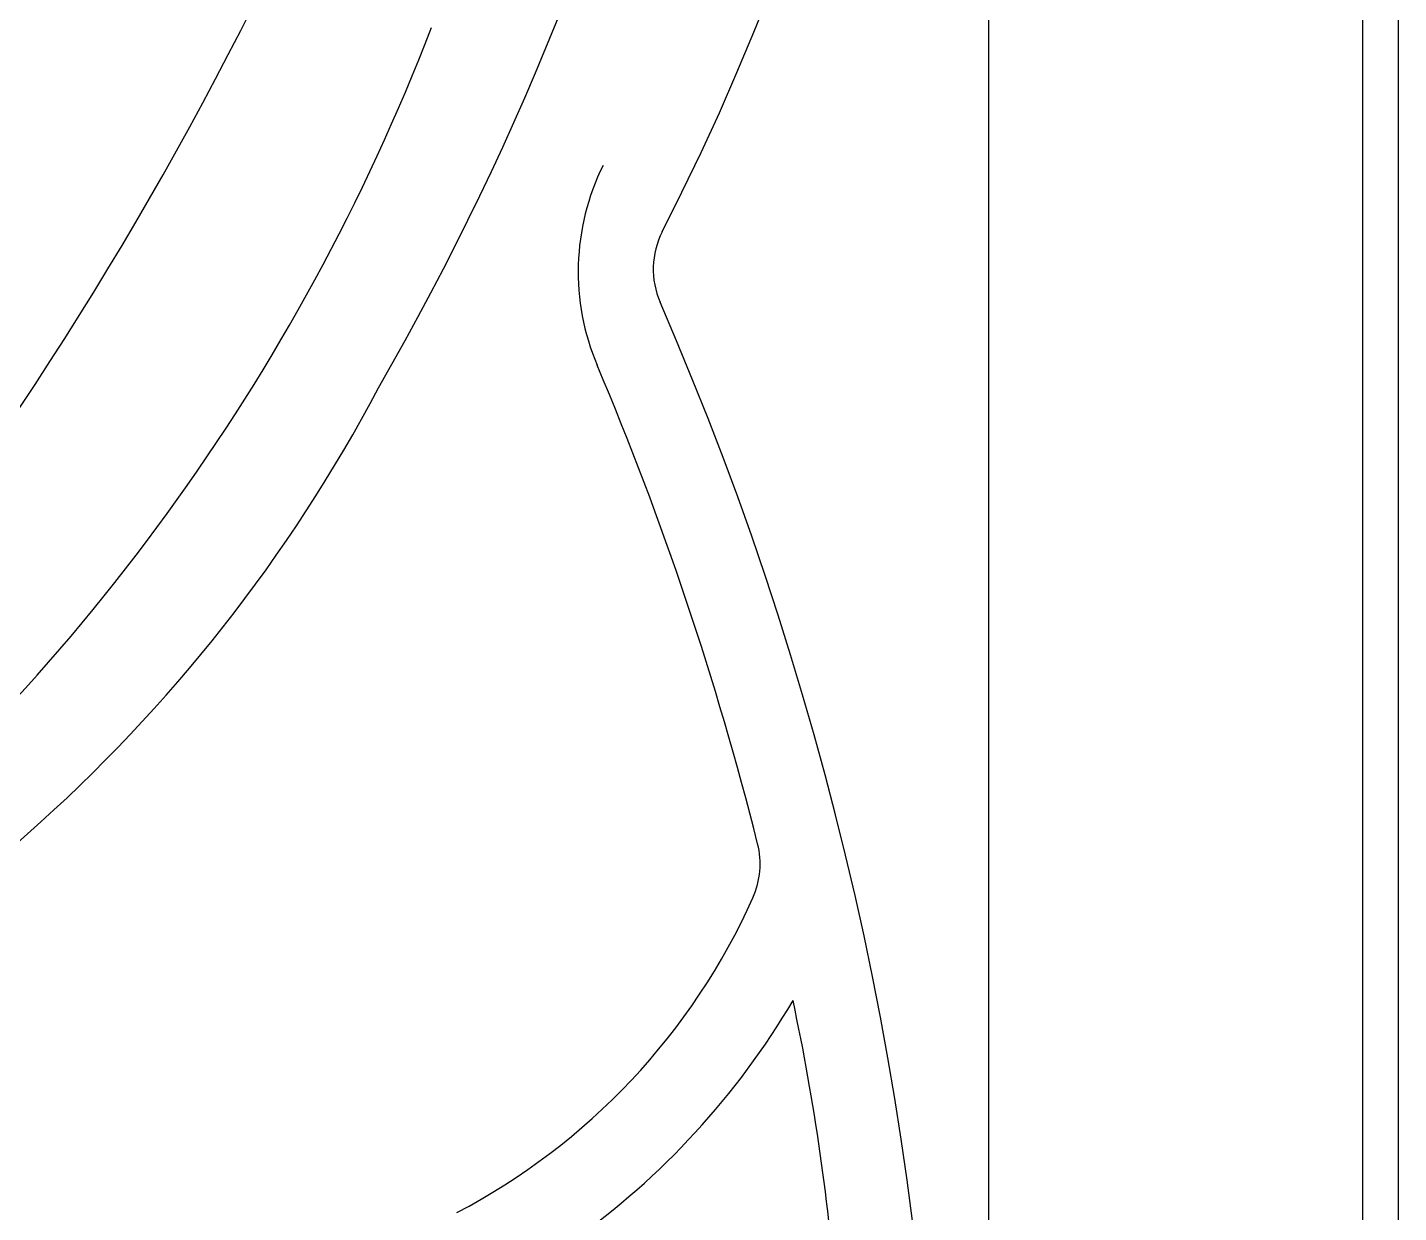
# Model space of a CAD drawing. Extents: x 956 to 1028, y 499 to 635.
# Drawn here: x 1019.68 to 1027.97, y 550.93 to 558.1 of the extents above; entities that cross this region are included whole.
import ezdxf

# ---------------------------------------------------------------- set-up
doc = ezdxf.new("R2010")
doc.units = 0
doc.header["$MEASUREMENT"] = 0
doc.layers.add('1', color=4, linetype='Continuous')
doc.layers.add('DIM', color=3, linetype='Continuous')

# ---------------------------------------------------------------- blocks, each defined once
blk = doc.blocks.new('2018 HOT SPOT SX')
at = {"layer": '1', "linetype": 'Continuous'}
for p, q in [((69.5939, 8.4787), (69.5939, 63.5942)), ((72.0728, 8.5), (72.0728, 63.5728))]:
    blk.add_line(p, q, dxfattribs=at)
at = {"layer": '1', "color": 3, "linetype": 'Continuous'}
blk.add_line((71.8568, 8.5), (71.8568, 63.5728), dxfattribs=at)
at = {"layer": '1', "color": 2, "linetype": 'Continuous'}
for centre, radius, start, end in [((53.2027, 51.9953), 16.1852, 332.96523, 32.09994), ((68.5612, 44.3965), 1.4503, 153.67542, 202.95844), ((68.0648, 44.4114), 0.5, 152.96523, 203.52946), ((48.989, 36.1053), 20.3056, 338.24224, 23.52946), ((48.989, 36.1053), 19.8056, 14.12158, 22.95844), ((55.2723, 37.1701), 13.4369, 4.10169, 12.11067)]:
    blk.add_arc(centre, radius, start, end, dxfattribs=at)
at = {"layer": '1', "color": 3, "linetype": 'Continuous'}
for centre, radius, start, end in [((44.3165, 60.2379), 23.0661, 313.78882, 343.70998), ((50.7605, 52.434), 17.4834, 330.00939, 4.24322), ((54.2459, 50.4847), 12.8348, 308.98288, 338.94608), ((57.4855, 48.1366), 9.5176, 311.40005, 332.17966), ((73.6537, 29.7974), 14.9311, 131.40005, 141.31064)]:
    blk.add_arc(centre, radius, start, end, dxfattribs=at)
at = {"layer": '1', "linetype": 'Continuous'}
blk.add_arc((44.8729, 56.159), 22.6732, 318.75276, 345.52447, dxfattribs=at)
at = {"layer": 'DIM'}
for centre, radius, start, end in [((67.7112, 40.8155), 0.5, 335.89777, 14.12158), ((64.5302, 42.2386), 3.9849, 297.60122, 335.89777), ((64.3306, 42.3956), 4.7364, 305.41006, 329.46445)]:
    blk.add_arc(centre, radius, start, end, dxfattribs=at)

msp = doc.modelspace()

# ---------------------------------------------------------------- block references
at = {"layer": '1'}
msp.add_blockref('2018 HOT SPOT SX', (955.8964, 512.2273), dxfattribs=at)

doc.saveas('drawing.dxf')
